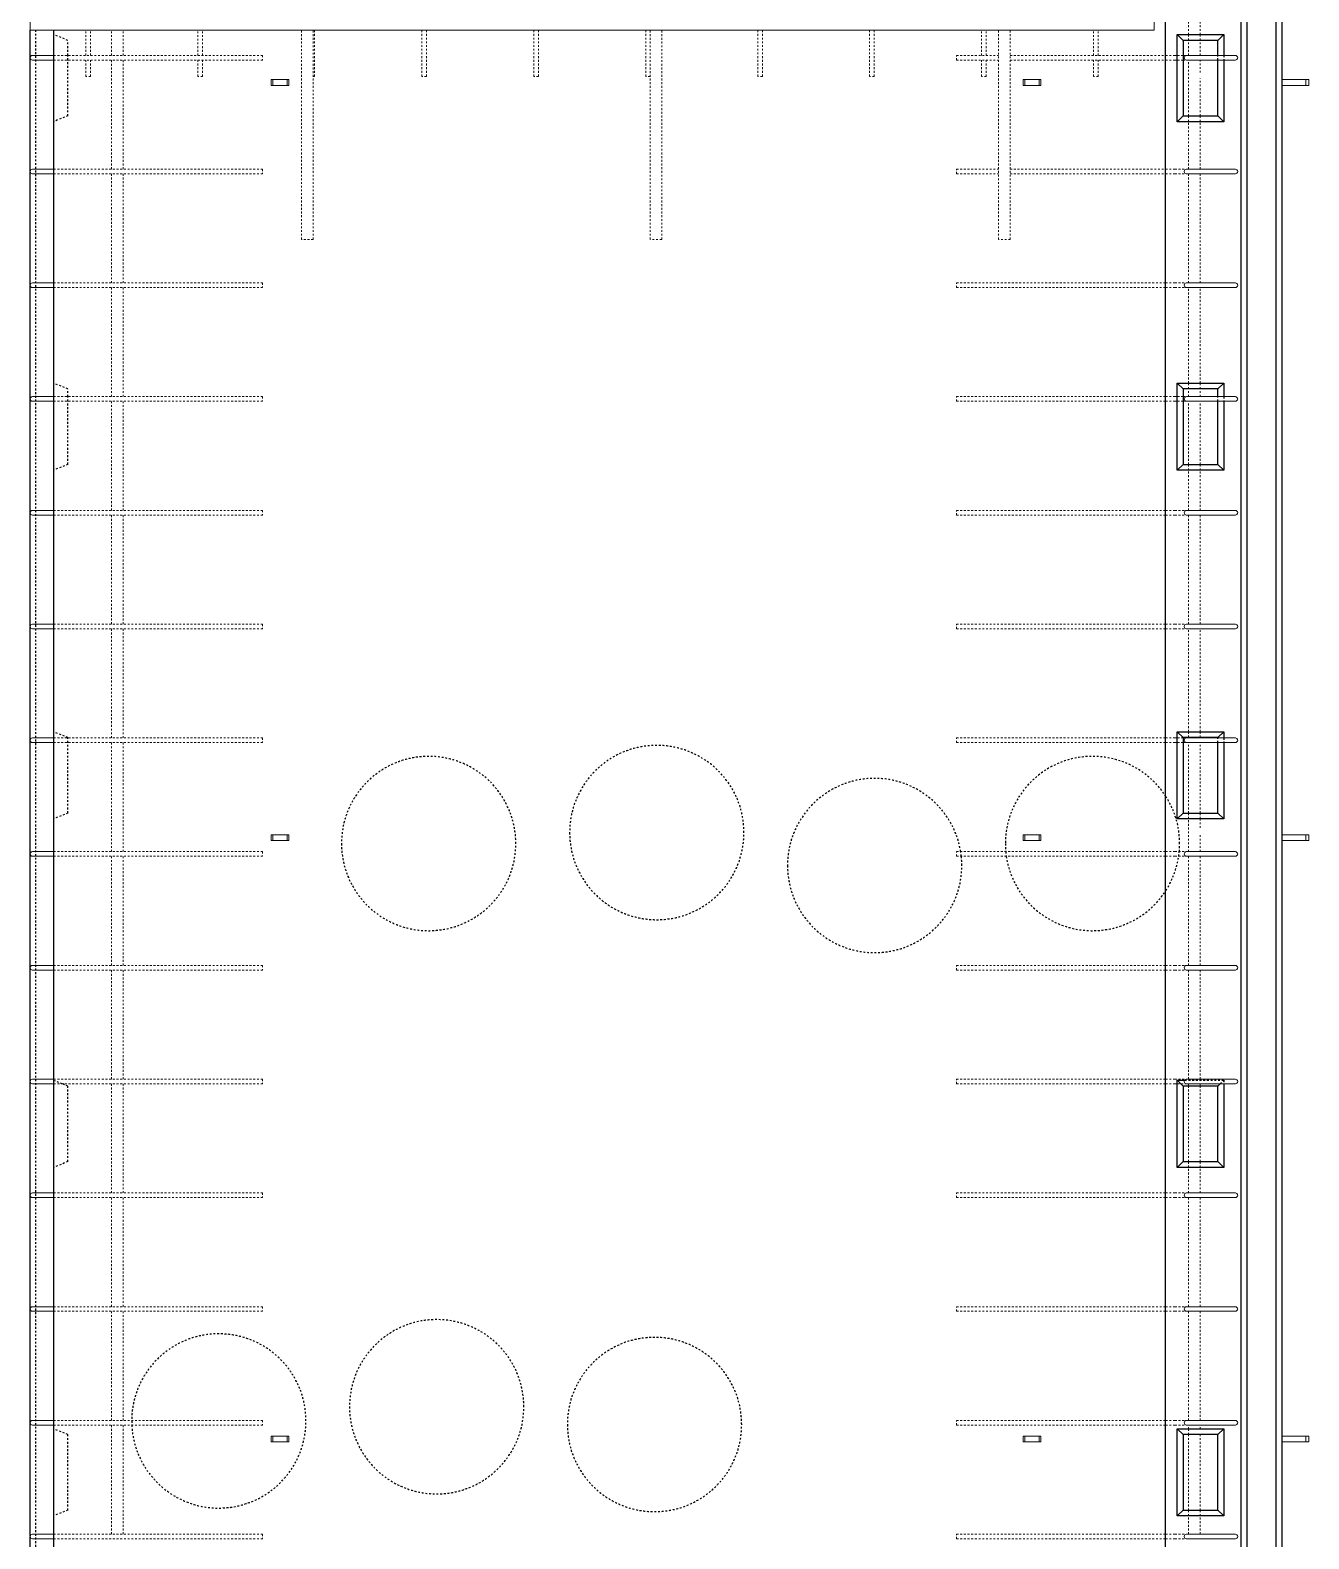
# Model space of a CAD drawing. Header units: millimetres. Extents: x 14477 to 26927, y -2096 to 7670.
# Drawn here: x 18310 to 20511, y 463 to 3060 of the extents above; entities that cross this region are included whole.
import ezdxf

# ---------------------------------------------------------------- set-up
doc = ezdxf.new("R2010")
doc.units = ezdxf.units.MM
doc.linetypes.add('Dash', pattern=[6.36, 3.18, -3.18])
for name, color, linetype, lineweight in [('A-GENM', 13, 'Continuous', 18), ('A-WALL', 113, 'Continuous', 25), ('A-WALL-HDLN', 110, 'Dash', 25), ('S-BEAM', 12, 'Continuous', 18), ('S-RBAR', 171, 'Continuous', 18)]:
    doc.layers.add(name, color=color, linetype=linetype, lineweight=lineweight)

# ---------------------------------------------------------------- blocks, each defined once
blk = doc.blocks.new('M_Rectangular Corbel - M_Rectangular Corbel-1451328-Elevation Front')
at = {"layer": 'S-BEAM'}
for p, q in [((18310.1, 3060), (18310.1, 3310)), ((18310.1, 3310), (20244.6, 3310)), ((20244.6, 3310), (20244.6, 3060)), ((20244.6, 3060), (18310.1, 3060))]:
    blk.add_line(p, q, dxfattribs=at)
blk = doc.blocks.new('RR spread anchor face based - RR-SA-2_5-200-1726821-Elevation Front')
at = {"layer": 'A-GENM'}
for p, q in [((18725.1, -660), (18727.6, -660)), ((18725.1, -670), (18725.1, -660)), ((18727.6, -670), (18725.1, -670)), ((18727.6, -660), (18752.6, -660)), ((18727.6, -660), (18727.6, -670)), ((18752.6, -670), (18727.6, -670)), ((18752.6, -660), (18755.1, -660)), ((18752.6, -660), (18752.6, -670)), ((18755.1, -670), (18752.6, -670)), ((18755.1, -660), (18755.1, -670))]:
    blk.add_line(p, q, dxfattribs=at)
blk = doc.blocks.new('RR spread anchor face based - RR-SA-3_0-200-1726827-Elevation Front')
at = {"layer": 'A-GENM'}
for p, q in [((20464.6, -660), (20506.1, -660)), ((20506.1, -670), (20464.6, -670)), ((20506.1, -660), (20511.1, -660)), ((20506.1, -670), (20506.1, -660)), ((20511.1, -670), (20506.1, -670)), ((20511.1, -660), (20511.1, -670))]:
    blk.add_line(p, q, dxfattribs=at)

msp = doc.modelspace()

# ---------------------------------------------------------------- linework, layer by layer
at = {"layer": 'A-WALL'}
for p, q in [((20264.6, -1395), (20264.6, 3700)), ((20394.6, -1395), (20394.6, 3700)), ((20404.6, 3700), (20404.6, -1395)), ((20454.6, -1395), (20454.6, 3700)), ((20464.6, 3700), (20464.6, -1395)), ((18310.1, 3013), (18310.1, 3060)), ((18350.1, 3060), (18350.1, -1395)), ((20284.6, 2902.5), (20284.6, 3052.5)), ((20284.6, 3052.5), (20364.6, 3052.5)), ((20294.6, 3042.5), (20284.6, 3052.5)), ((20294.6, 3042.5), (20294.6, 2912.5)), ((20354.6, 3042.5), (20294.6, 3042.5)), ((20354.6, 3042.5), (20364.6, 3052.5)), ((20354.6, 3016.6), (20354.6, 3042.5)), ((20364.6, 3052.5), (20364.6, 3016.6)), ((18310.1, 2817.2), (18310.1, 3012.2)), ((20354.6, 2912.5), (20354.6, 3008.6)), ((20364.6, 3008.6), (20364.6, 2902.5)), ((20284.6, 2902.5), (20294.6, 2912.5)), ((20294.6, 2912.5), (20354.6, 2912.5)), ((20354.6, 2912.5), (20364.6, 2902.5)), ((20364.6, 2902.5), (20284.6, 2902.5)), ((18310.1, 2621.4), (18310.1, 2816.4)), ((18310.1, 2425.6), (18310.1, 2620.6)), ((20284.6, 2302.5), (20284.6, 2452.5)), ((20284.6, 2452.5), (20364.6, 2452.5)), ((20294.6, 2442.5), (20284.6, 2452.5)), ((20294.6, 2442.5), (20294.6, 2312.5)), ((20354.6, 2442.5), (20294.6, 2442.5)), ((20354.6, 2442.5), (20364.6, 2452.5)), ((20354.6, 2429.2), (20354.6, 2442.5)), ((20364.6, 2452.5), (20364.6, 2429.2)), ((18310.1, 2229.8), (18310.1, 2424.8)), ((20354.6, 2312.5), (20354.6, 2421.2)), ((20364.6, 2421.2), (20364.6, 2302.5)), ((20284.6, 2302.5), (20294.6, 2312.5)), ((20294.6, 2312.5), (20354.6, 2312.5)), ((20354.6, 2312.5), (20364.6, 2302.5)), ((20364.6, 2302.5), (20284.6, 2302.5)), ((18310.1, 2034), (18310.1, 2229)), ((18310.1, 1838.2), (18310.1, 2033.2)), ((20284.6, 1702.5), (20284.6, 1852.5)), ((20284.6, 1852.5), (20364.6, 1852.5)), ((20294.6, 1842.5), (20284.6, 1852.5)), ((20354.6, 1842.5), (20364.6, 1852.5)), ((20364.6, 1852.5), (20364.6, 1841.8)), ((18310.1, 1642.4), (18310.1, 1837.4)), ((20294.6, 1842.5), (20294.6, 1712.5)), ((20354.6, 1842.5), (20294.6, 1842.5)), ((20354.6, 1841.8), (20354.6, 1842.5)), ((20354.6, 1712.5), (20354.6, 1833.8)), ((20364.6, 1833.8), (20364.6, 1702.5)), ((20284.6, 1702.5), (20294.6, 1712.5)), ((20364.6, 1702.5), (20284.6, 1702.5)), ((20294.6, 1712.5), (20354.6, 1712.5)), ((20354.6, 1712.5), (20364.6, 1702.5)), ((18310.1, 1446.6), (18310.1, 1641.6)), ((18310.1, 1250.8), (18310.1, 1445.8)), ((18310.1, 1055), (18310.1, 1250)), ((20284.6, 1102.5), (20284.6, 1252.5)), ((20284.6, 1252.5), (20297.1, 1252.5)), ((20294.6, 1242.5), (20284.6, 1252.5)), ((20297.2, 1252.5), (20297.5, 1252.5)), ((20294.6, 1242.5), (20294.6, 1112.5)), ((20354.6, 1242.5), (20294.6, 1242.5)), ((20354.6, 1242.5), (20358.5, 1246.4)), ((20354.6, 1112.5), (20354.6, 1242.5)), ((20364.6, 1246.4), (20364.6, 1102.5)), ((20284.6, 1102.5), (20294.6, 1112.5)), ((20364.6, 1102.5), (20284.6, 1102.5)), ((20294.6, 1112.5), (20354.6, 1112.5)), ((20354.6, 1112.5), (20364.6, 1102.5)), ((18310.1, 859.2), (18310.1, 1054.2)), ((18310.1, 663.4), (18310.1, 858.4)), ((18310.1, 467.6), (18310.1, 662.6)), ((20284.6, 502.5), (20284.6, 652.5)), ((20284.6, 652.5), (20364.6, 652.5)), ((20294.6, 642.5), (20284.6, 652.5)), ((20354.6, 642.5), (20364.6, 652.5)), ((20364.6, 652.5), (20364.6, 502.5)), ((20294.6, 642.5), (20294.6, 512.5)), ((20354.6, 642.5), (20294.6, 642.5)), ((20354.6, 512.5), (20354.6, 642.5)), ((20284.6, 502.5), (20294.6, 512.5)), ((20364.6, 502.5), (20284.6, 502.5)), ((20294.6, 512.5), (20354.6, 512.5)), ((20354.6, 512.5), (20364.6, 502.5)), ((18310.1, 271.8), (18310.1, 466.8))]:
    msp.add_line(p, q, dxfattribs=at)
at = {"layer": 'A-WALL-HDLN'}
for p, q in [((18320.1, -1395), (18320.1, 3060)), ((18375.1, 3042.5), (18350.1, 3052.5)), ((18375.1, 3016.6), (18375.1, 3042.5)), ((18375.1, 3008.6), (18375.1, 3016.6)), ((20354.6, 3008.6), (20354.6, 3016.6)), ((20364.6, 3016.6), (20364.6, 3008.6)), ((18375.1, 2912.5), (18375.1, 3008.6)), ((18375.1, 2912.5), (18350.1, 2902.5)), ((18375.1, 2442.5), (18350.1, 2452.5)), ((18375.1, 2429.2), (18375.1, 2442.5)), ((18375.1, 2421.2), (18375.1, 2429.2)), ((18375.1, 2312.5), (18375.1, 2421.2)), ((20354.6, 2421.2), (20354.6, 2429.2)), ((20364.6, 2429.2), (20364.6, 2421.2)), ((18375.1, 2312.5), (18350.1, 2302.5)), ((18375.1, 1842.5), (18350.1, 1852.5)), ((18375.1, 1841.8), (18375.1, 1842.5)), ((18375.1, 1833.8), (18375.1, 1841.8)), ((18375.1, 1712.5), (18375.1, 1833.8)), ((20354.6, 1833.8), (20354.6, 1841.8)), ((20364.6, 1841.8), (20364.6, 1833.8)), ((18375.1, 1712.5), (18350.1, 1702.5)), ((18365.2, 1246.4), (18350.1, 1252.5)), ((20297.6, 1252.5), (20364.6, 1252.5)), ((20358.5, 1246.4), (20364.6, 1252.5)), ((20364.6, 1252.5), (20364.6, 1246.4)), ((18375.1, 1242.5), (18365.5, 1246.4)), ((18375.1, 1112.5), (18375.1, 1242.5)), ((18375.1, 1112.5), (18350.1, 1102.5)), ((18375.1, 642.5), (18350.1, 652.5)), ((18375.1, 512.5), (18375.1, 642.5)), ((18375.1, 512.5), (18350.1, 502.5))]:
    msp.add_line(p, q, dxfattribs=at)
for centre, start, end in [((19388.7, 1678.9), 0, 180), ((18996, 1660), 0, 180), ((20138.7, 1660), 32.5614, 180), ((19763.7, 1622.2), 9.2138, 180), ((20138.7, 1660), 0, 32.499), ((19388.7, 1678.9), 180, 0), ((18996, 1660), 180, 0), ((19763.7, 1622.2), 6.1229, 9.1755), ((19763.7, 1622.2), 0, 6.0845), ((20138.7, 1660), 180, 185.3814), ((20138.7, 1660), 185.4197, 188.4724), ((20138.7, 1660), 188.5107, 327.4386), ((20138.7, 1660), 327.501, 351.4893), ((20138.7, 1660), 351.5276, 354.5803), ((20138.7, 1660), 354.6186, 0), ((19763.7, 1622.2), 180, 0), ((19009.8, 690.5), 0, 180), ((18634.8, 666.1), 0, 179.6301), ((19384.8, 660), 0, 180), ((19009.8, 690.5), 180, 0), ((18634.8, 666.1), 179.6685, 180), ((18634.8, 666.1), 180, 182.7211), ((18634.8, 666.1), 182.7594, 0), ((19384.8, 660), 180, 0)]:
    msp.add_arc(centre, 150, start, end, dxfattribs=at)
at = {"layer": 'S-RBAR', "linetype": 'Dash'}
for p, q in [((20304.2, 3052.5), (20304.2, 3204.4)), ((20324.2, 3052.5), (20324.2, 3204.4)), ((18406.1, 3016.6), (18406.1, 3060)), ((18414.1, 3016.6), (18414.1, 3060)), ((18450.1, 3016.6), (18450.1, 3060)), ((18470.1, 3016.6), (18470.1, 3060)), ((18598.8, 3016.6), (18598.8, 3060)), ((18606.8, 3016.6), (18606.8, 3060)), ((18777.1, 2700), (18777.1, 3060)), ((18797.1, 2700), (18797.1, 3060)), ((18799.5, 2980.3), (18799.5, 3060)), ((18984.2, 2980.3), (18984.2, 3060)), ((18992.2, 2980.3), (18992.2, 3060)), ((19177, 2980.3), (19177, 3060)), ((19185, 2980.3), (19185, 3060)), ((19369.7, 2980.3), (19369.7, 3060)), ((19377.1, 2700), (19377.1, 3060)), ((19397.1, 2700), (19397.1, 3060)), ((19562.4, 2980.3), (19562.4, 3060)), ((19570.4, 2980.3), (19570.4, 3060)), ((19755.1, 2980.3), (19755.1, 3060)), ((19763.1, 2980.3), (19763.1, 3060)), ((19947.8, 3016.6), (19947.8, 3060)), ((19955.8, 3016.6), (19955.8, 3060)), ((19977.1, 2700), (19977.1, 3060)), ((19997.1, 2700), (19997.1, 3060)), ((20140.6, 3016.6), (20140.6, 3060)), ((20148.6, 3016.6), (20148.6, 3060)), ((20304.2, 3042.5), (20304.2, 3052.5)), ((20304.2, 3016.6), (20304.2, 3042.5)), ((20324.2, 3042.5), (20324.2, 3052.5)), ((20324.2, 3016.6), (20324.2, 3042.5)), ((18710.1, 3016.6), (18350.1, 3016.6)), ((18710.1, 3016.6), (18710.1, 3008.6)), ((19904.6, 3016.6), (19977.1, 3016.6)), ((19904.6, 3008.6), (19904.6, 3016.6)), ((19997.1, 3016.6), (20264.5, 3016.6)), ((20264.6, 3016.6), (20280.6, 3016.6)), ((20280.6, 3016.6), (20284.9, 3016.6)), ((20285, 3016.6), (20294.6, 3016.6)), ((20294.6, 3016.6), (20300.5, 3016.6)), ((18710.1, 3008.6), (18350.1, 3008.6)), ((18406.1, 2980.3), (18406.1, 3008.6)), ((18414.1, 2980.3), (18414.1, 3008.6)), ((18450.1, 2820.8), (18450.1, 3008.6)), ((18470.1, 2820.8), (18470.1, 3008.6)), ((18598.8, 2980.3), (18598.8, 3008.6)), ((18606.8, 2980.3), (18606.8, 3008.6)), ((19904.6, 3008.6), (19977.1, 3008.6)), ((19947.8, 2980.3), (19947.8, 3008.6)), ((19955.8, 2980.3), (19955.8, 3008.6)), ((19997.1, 3008.6), (20264.5, 3008.6)), ((20140.6, 2980.3), (20140.6, 3008.6)), ((20148.6, 2980.3), (20148.6, 3008.6)), ((20264.6, 3008.6), (20280.6, 3008.6)), ((20280.6, 3008.6), (20284.9, 3008.6)), ((20285, 3008.6), (20294.6, 3008.6)), ((20294.6, 3008.6), (20300.5, 3008.6)), ((20304.2, 2912.5), (20304.2, 3008.6)), ((20324.2, 2986.9), (20324.2, 3008.6)), ((18414.1, 2980.3), (18406.1, 2980.3)), ((18606.8, 2980.3), (18598.8, 2980.3)), ((18799.5, 2980.3), (18797.1, 2980.3)), ((18992.2, 2980.3), (18984.2, 2980.3)), ((19185, 2980.3), (19177, 2980.3)), ((19377.1, 2980.3), (19369.7, 2980.3)), ((19570.4, 2980.3), (19562.4, 2980.3)), ((19763.1, 2980.3), (19755.1, 2980.3)), ((19955.8, 2980.3), (19947.8, 2980.3)), ((20148.6, 2980.3), (20140.6, 2980.3)), ((20324.2, 2912.5), (20324.2, 2976.9)), ((20304.2, 2902.5), (20304.2, 2912.5)), ((20324.2, 2902.5), (20324.2, 2912.5)), ((20304.2, 2820.8), (20304.2, 2902.5)), ((20324.2, 2820.8), (20324.2, 2902.5)), ((18710.1, 2820.8), (18350.1, 2820.8)), ((18710.1, 2812.8), (18350.1, 2812.8)), ((18450.1, 2625), (18450.1, 2812.8)), ((18470.1, 2625), (18470.1, 2812.8)), ((18710.1, 2820.8), (18710.1, 2812.8)), ((19904.6, 2820.8), (19977.1, 2820.8)), ((19904.6, 2812.8), (19904.6, 2820.8)), ((19904.6, 2812.8), (19977.1, 2812.8)), ((19997.1, 2820.8), (20264.5, 2820.8)), ((19997.1, 2812.8), (20264.5, 2812.8)), ((20264.6, 2820.8), (20280.6, 2820.8)), ((20264.6, 2812.8), (20280.6, 2812.8)), ((20280.6, 2820.8), (20300.5, 2820.8)), ((20280.6, 2812.8), (20300.5, 2812.8)), ((20304.2, 2625), (20304.2, 2812.8)), ((20324.2, 2625), (20324.2, 2812.8)), ((18797.1, 2700), (18777.1, 2700)), ((19397.1, 2700), (19377.1, 2700)), ((19997.1, 2700), (19977.1, 2700)), ((18710.1, 2625), (18350.1, 2625)), ((18710.1, 2625), (18710.1, 2617)), ((19904.6, 2625), (20264.5, 2625)), ((19904.6, 2617), (19904.6, 2625)), ((20264.6, 2625), (20280.6, 2625)), ((20280.6, 2625), (20300.5, 2625)), ((18710.1, 2617), (18350.1, 2617)), ((18450.1, 2429.2), (18450.1, 2617)), ((18470.1, 2429.2), (18470.1, 2617)), ((19904.6, 2617), (20264.5, 2617)), ((20264.6, 2617), (20280.6, 2617)), ((20280.6, 2617), (20300.5, 2617)), ((20304.2, 2452.5), (20304.2, 2617)), ((20324.2, 2452.5), (20324.2, 2617)), ((20304.2, 2442.5), (20304.2, 2452.5)), ((20304.2, 2429.2), (20304.2, 2442.5)), ((20324.2, 2442.5), (20324.2, 2452.5)), ((20324.2, 2429.2), (20324.2, 2442.5)), ((18710.1, 2429.2), (18350.1, 2429.2)), ((18710.1, 2421.2), (18350.1, 2421.2)), ((18450.1, 2233.4), (18450.1, 2421.2)), ((18470.1, 2233.4), (18470.1, 2421.2)), ((18710.1, 2429.2), (18710.1, 2421.2)), ((19904.6, 2429.2), (20264.5, 2429.2)), ((19904.6, 2421.2), (19904.6, 2429.2)), ((19904.6, 2421.2), (20264.5, 2421.2)), ((20264.6, 2429.2), (20280.6, 2429.2)), ((20264.6, 2421.2), (20280.6, 2421.2)), ((20280.6, 2429.2), (20284.9, 2429.2)), ((20280.6, 2421.2), (20284.9, 2421.2)), ((20285, 2429.2), (20294.6, 2429.2)), ((20285, 2421.2), (20294.6, 2421.2)), ((20294.6, 2429.2), (20300.5, 2429.2)), ((20294.6, 2421.2), (20300.5, 2421.2)), ((20304.2, 2312.5), (20304.2, 2421.2)), ((20324.2, 2312.5), (20324.2, 2421.2)), ((20304.2, 2302.5), (20304.2, 2312.5)), ((20324.2, 2302.5), (20324.2, 2312.5)), ((20304.2, 2233.4), (20304.2, 2302.5)), ((20324.2, 2233.4), (20324.2, 2302.5)), ((18710.1, 2233.4), (18350.1, 2233.4)), ((18710.1, 2233.4), (18710.1, 2225.4)), ((19904.6, 2233.4), (20264.5, 2233.4)), ((19904.6, 2225.4), (19904.6, 2233.4)), ((20264.6, 2233.4), (20280.6, 2233.4)), ((20280.6, 2233.4), (20300.5, 2233.4)), ((18710.1, 2225.4), (18350.1, 2225.4)), ((18450.1, 2037.6), (18450.1, 2225.4)), ((18470.1, 2037.6), (18470.1, 2225.4)), ((19904.6, 2225.4), (20264.5, 2225.4)), ((20264.6, 2225.4), (20280.6, 2225.4)), ((20280.6, 2225.4), (20300.5, 2225.4)), ((20304.2, 2037.6), (20304.2, 2225.4)), ((20324.2, 2037.6), (20324.2, 2225.4)), ((18710.1, 2037.6), (18350.1, 2037.6)), ((18710.1, 2029.6), (18350.1, 2029.6)), ((18450.1, 1841.8), (18450.1, 2029.6)), ((18470.1, 1841.8), (18470.1, 2029.6)), ((18710.1, 2037.6), (18710.1, 2029.6)), ((19904.6, 2037.6), (20264.5, 2037.6)), ((19904.6, 2029.6), (19904.6, 2037.6)), ((19904.6, 2029.6), (20264.5, 2029.6)), ((20264.6, 2037.6), (20280.6, 2037.6)), ((20264.6, 2029.6), (20280.6, 2029.6)), ((20280.6, 2037.6), (20300.5, 2037.6)), ((20280.6, 2029.6), (20300.5, 2029.6)), ((20304.2, 1852.5), (20304.2, 2029.6)), ((20324.2, 1852.5), (20324.2, 2029.6)), ((20304.2, 1842.5), (20304.2, 1852.5)), ((20324.2, 1842.5), (20324.2, 1852.5)), ((18710.1, 1841.8), (18350.1, 1841.8)), ((18710.1, 1833.8), (18350.1, 1833.8)), ((18450.1, 1646), (18450.1, 1833.8)), ((18470.1, 1646), (18470.1, 1833.8)), ((18710.1, 1841.8), (18710.1, 1833.8)), ((19904.6, 1841.8), (20264.5, 1841.8)), ((19904.6, 1833.8), (19904.6, 1841.8)), ((19904.6, 1833.8), (20264.5, 1833.8)), ((20264.6, 1841.8), (20280.6, 1841.8)), ((20264.6, 1833.8), (20280.6, 1833.8)), ((20280.6, 1841.8), (20284.9, 1841.8)), ((20280.6, 1833.8), (20284.9, 1833.8)), ((20285, 1841.8), (20294.6, 1841.8)), ((20285, 1833.8), (20294.6, 1833.8)), ((20294.6, 1841.8), (20300.5, 1841.8)), ((20294.6, 1833.8), (20300.5, 1833.8)), ((20304.2, 1841.8), (20304.2, 1842.5)), ((20304.2, 1712.5), (20304.2, 1833.8)), ((20324.2, 1841.8), (20324.2, 1842.5)), ((20324.2, 1712.5), (20324.2, 1833.8)), ((20304.2, 1702.5), (20304.2, 1712.5)), ((20304.2, 1646), (20304.2, 1702.5)), ((20324.2, 1702.5), (20324.2, 1712.5)), ((20324.2, 1686.9), (20324.2, 1702.5)), ((20324.2, 1646), (20324.2, 1676.9)), ((18710.1, 1646), (18350.1, 1646)), ((18710.1, 1638), (18350.1, 1638)), ((18450.1, 1450.2), (18450.1, 1638)), ((18470.1, 1450.2), (18470.1, 1638)), ((18710.1, 1646), (18710.1, 1638)), ((19904.6, 1646), (20264.5, 1646)), ((19904.6, 1638), (19904.6, 1646)), ((19904.6, 1638), (20264.5, 1638)), ((20264.6, 1646), (20280.6, 1646)), ((20264.6, 1638), (20280.6, 1638)), ((20280.6, 1646), (20300.5, 1646)), ((20280.6, 1638), (20300.5, 1638)), ((20304.2, 1450.2), (20304.2, 1638)), ((20324.2, 1450.2), (20324.2, 1638)), ((18710.1, 1450.2), (18350.1, 1450.2)), ((18710.1, 1442.2), (18350.1, 1442.2)), ((18450.1, 1254.4), (18450.1, 1442.2)), ((18470.1, 1254.4), (18470.1, 1442.2)), ((18710.1, 1450.2), (18710.1, 1442.2)), ((19904.6, 1450.2), (20264.5, 1450.2)), ((19904.6, 1442.2), (19904.6, 1450.2)), ((19904.6, 1442.2), (20264.5, 1442.2)), ((20264.6, 1450.2), (20280.6, 1450.2)), ((20264.6, 1442.2), (20280.6, 1442.2)), ((20280.6, 1450.2), (20300.5, 1450.2)), ((20280.6, 1442.2), (20300.5, 1442.2)), ((20304.2, 1254.4), (20304.2, 1442.2)), ((20324.2, 1254.4), (20324.2, 1442.2)), ((18710.1, 1254.4), (18350.1, 1254.4)), ((18710.1, 1254.4), (18710.1, 1246.4)), ((19904.6, 1254.4), (20264.5, 1254.4)), ((19904.6, 1246.4), (19904.6, 1254.4)), ((20264.6, 1254.4), (20280.6, 1254.4)), ((20280.6, 1254.4), (20300.5, 1254.4)), ((18710.1, 1246.4), (18350.1, 1246.4)), ((18450.1, 1058.6), (18450.1, 1246.4)), ((18470.1, 1058.6), (18470.1, 1246.4)), ((19904.6, 1246.4), (20264.5, 1246.4)), ((20264.6, 1246.4), (20280.6, 1246.4)), ((20280.6, 1246.4), (20284.9, 1246.4)), ((20285, 1246.4), (20300.5, 1246.4)), ((20304.2, 1242.5), (20304.2, 1246.4)), ((20304.2, 1112.5), (20304.2, 1242.5)), ((20324.2, 1242.5), (20324.2, 1246.4)), ((20324.2, 1112.5), (20324.2, 1242.5)), ((20304.2, 1102.5), (20304.2, 1112.5)), ((20304.2, 1058.6), (20304.2, 1102.5)), ((20324.2, 1102.5), (20324.2, 1112.5)), ((20324.2, 1058.6), (20324.2, 1102.5)), ((18710.1, 1058.6), (18350.1, 1058.6)), ((18710.1, 1050.6), (18350.1, 1050.6)), ((18450.1, 862.8), (18450.1, 1050.6)), ((18470.1, 862.8), (18470.1, 1050.6)), ((18710.1, 1058.6), (18710.1, 1050.6)), ((19904.6, 1058.6), (20264.5, 1058.6)), ((19904.6, 1050.6), (19904.6, 1058.6)), ((19904.6, 1050.6), (20264.5, 1050.6)), ((20264.6, 1058.6), (20280.6, 1058.6)), ((20264.6, 1050.6), (20280.6, 1050.6)), ((20280.6, 1058.6), (20300.5, 1058.6)), ((20280.6, 1050.6), (20300.5, 1050.6)), ((20304.2, 862.8), (20304.2, 1050.6)), ((20324.2, 862.8), (20324.2, 1050.6)), ((18710.1, 862.8), (18350.1, 862.8)), ((18710.1, 862.8), (18710.1, 854.8)), ((19904.6, 862.8), (20264.5, 862.8)), ((19904.6, 854.8), (19904.6, 862.8)), ((20264.6, 862.8), (20280.6, 862.8)), ((20280.6, 862.8), (20300.5, 862.8)), ((18710.1, 854.8), (18350.1, 854.8)), ((18450.1, 667), (18450.1, 854.8)), ((18470.1, 667), (18470.1, 854.8)), ((19904.6, 854.8), (20264.5, 854.8)), ((20264.6, 854.8), (20280.6, 854.8)), ((20280.6, 854.8), (20300.5, 854.8)), ((20304.2, 667), (20304.2, 854.8)), ((20324.2, 667), (20324.2, 854.8)), ((18710.1, 667), (18350.1, 667)), ((18710.1, 659), (18350.1, 659)), ((18450.1, 471.2), (18450.1, 659)), ((18470.1, 471.2), (18470.1, 659)), ((18710.1, 667), (18710.1, 659)), ((19904.6, 667), (20264.5, 667)), ((19904.6, 659), (19904.6, 667)), ((19904.6, 659), (20264.5, 659)), ((20264.6, 667), (20280.6, 667)), ((20264.6, 659), (20280.6, 659)), ((20280.6, 667), (20300.5, 667)), ((20280.6, 659), (20300.5, 659)), ((20304.2, 652.5), (20304.2, 659)), ((20304.2, 642.5), (20304.2, 652.5)), ((20324.2, 652.5), (20324.2, 659)), ((20324.2, 651.9), (20324.2, 652.5)), ((20304.2, 512.5), (20304.2, 642.5)), ((20324.2, 512.5), (20324.2, 641.9)), ((20304.2, 502.5), (20304.2, 512.5)), ((20304.2, 471.2), (20304.2, 502.5)), ((20324.2, 502.5), (20324.2, 512.5)), ((20324.2, 471.2), (20324.2, 502.5)), ((18710.1, 471.2), (18350.1, 471.2)), ((18710.1, 471.2), (18710.1, 463.2)), ((19904.6, 471.2), (20264.5, 471.2)), ((19904.6, 463.2), (19904.6, 471.2)), ((20264.6, 471.2), (20280.6, 471.2)), ((20280.6, 471.2), (20300.5, 471.2)), ((18710.1, 463.2), (18350.1, 463.2)), ((19904.6, 463.2), (20264.5, 463.2)), ((20264.6, 463.2), (20280.6, 463.2)), ((20280.6, 463.2), (20300.5, 463.2))]:
    msp.add_line(p, q, dxfattribs=at)
at = {"layer": 'S-RBAR'}
for p, q in [((18314.1, 3016.6), (18334.1, 3016.6)), ((18350.1, 3016.6), (18334.1, 3016.6)), ((20320.6, 3016.6), (20300.6, 3016.6)), ((20320.6, 3016.6), (20364.6, 3016.6)), ((20384.6, 3016.6), (20364.6, 3016.6)), ((18314.1, 3008.6), (18334.1, 3008.6)), ((18350.1, 3008.6), (18334.1, 3008.6)), ((20320.6, 3008.6), (20300.6, 3008.6)), ((20320.6, 3008.6), (20364.6, 3008.6)), ((20384.6, 3008.6), (20364.6, 3008.6)), ((18314.1, 2820.8), (18334.1, 2820.8)), ((18314.1, 2812.8), (18334.1, 2812.8)), ((18350.1, 2820.8), (18334.1, 2820.8)), ((18350.1, 2812.8), (18334.1, 2812.8)), ((20320.6, 2820.8), (20300.6, 2820.8)), ((20320.6, 2812.8), (20300.6, 2812.8)), ((20320.6, 2820.8), (20364.6, 2820.8)), ((20320.6, 2812.8), (20364.6, 2812.8)), ((20384.6, 2820.8), (20364.6, 2820.8)), ((20384.6, 2812.8), (20364.6, 2812.8)), ((18314.1, 2625), (18334.1, 2625)), ((18350.1, 2625), (18334.1, 2625)), ((20320.6, 2625), (20300.6, 2625)), ((20320.6, 2625), (20364.6, 2625)), ((20384.6, 2625), (20364.6, 2625)), ((18314.1, 2617), (18334.1, 2617)), ((18350.1, 2617), (18334.1, 2617)), ((20320.6, 2617), (20300.6, 2617)), ((20320.6, 2617), (20364.6, 2617)), ((20384.6, 2617), (20364.6, 2617)), ((18314.1, 2429.2), (18334.1, 2429.2)), ((18314.1, 2421.2), (18334.1, 2421.2)), ((18350.1, 2429.2), (18334.1, 2429.2)), ((18350.1, 2421.2), (18334.1, 2421.2)), ((20320.6, 2429.2), (20300.6, 2429.2)), ((20320.6, 2421.2), (20300.6, 2421.2)), ((20320.6, 2429.2), (20364.6, 2429.2)), ((20320.6, 2421.2), (20364.6, 2421.2)), ((20384.6, 2429.2), (20364.6, 2429.2)), ((20384.6, 2421.2), (20364.6, 2421.2)), ((18314.1, 2233.4), (18334.1, 2233.4)), ((18350.1, 2233.4), (18334.1, 2233.4)), ((20320.6, 2233.4), (20300.6, 2233.4)), ((20320.6, 2233.4), (20364.6, 2233.4)), ((20384.6, 2233.4), (20364.6, 2233.4)), ((18314.1, 2225.4), (18334.1, 2225.4)), ((18350.1, 2225.4), (18334.1, 2225.4)), ((20320.6, 2225.4), (20300.6, 2225.4)), ((20320.6, 2225.4), (20364.6, 2225.4)), ((20384.6, 2225.4), (20364.6, 2225.4)), ((18314.1, 2037.6), (18334.1, 2037.6)), ((18314.1, 2029.6), (18334.1, 2029.6)), ((18350.1, 2037.6), (18334.1, 2037.6)), ((18350.1, 2029.6), (18334.1, 2029.6)), ((20320.6, 2037.6), (20300.6, 2037.6)), ((20320.6, 2029.6), (20300.6, 2029.6)), ((20320.6, 2037.6), (20364.6, 2037.6)), ((20320.6, 2029.6), (20364.6, 2029.6)), ((20384.6, 2037.6), (20364.6, 2037.6)), ((20384.6, 2029.6), (20364.6, 2029.6)), ((18314.1, 1841.8), (18334.1, 1841.8)), ((18314.1, 1833.8), (18334.1, 1833.8)), ((18350.1, 1841.8), (18334.1, 1841.8)), ((18350.1, 1833.8), (18334.1, 1833.8)), ((20320.6, 1841.8), (20300.6, 1841.8)), ((20320.6, 1833.8), (20300.6, 1833.8)), ((20320.6, 1841.8), (20364.6, 1841.8)), ((20320.6, 1833.8), (20364.6, 1833.8)), ((20384.6, 1841.8), (20364.6, 1841.8)), ((20384.6, 1833.8), (20364.6, 1833.8)), ((18314.1, 1646), (18334.1, 1646)), ((18314.1, 1638), (18334.1, 1638)), ((18350.1, 1646), (18334.1, 1646)), ((18350.1, 1638), (18334.1, 1638)), ((20320.6, 1646), (20300.6, 1646)), ((20320.6, 1638), (20300.6, 1638)), ((20320.6, 1646), (20364.6, 1646)), ((20320.6, 1638), (20364.6, 1638)), ((20384.6, 1646), (20364.6, 1646)), ((20384.6, 1638), (20364.6, 1638)), ((18314.1, 1450.2), (18334.1, 1450.2)), ((18314.1, 1442.2), (18334.1, 1442.2)), ((18350.1, 1450.2), (18334.1, 1450.2)), ((18350.1, 1442.2), (18334.1, 1442.2)), ((20320.6, 1450.2), (20300.6, 1450.2)), ((20320.6, 1442.2), (20300.6, 1442.2)), ((20320.6, 1450.2), (20364.6, 1450.2)), ((20320.6, 1442.2), (20364.6, 1442.2)), ((20384.6, 1450.2), (20364.6, 1450.2)), ((20384.6, 1442.2), (20364.6, 1442.2)), ((18314.1, 1254.4), (18334.1, 1254.4)), ((18350.1, 1254.4), (18334.1, 1254.4)), ((20320.6, 1254.4), (20300.6, 1254.4)), ((20320.6, 1254.4), (20364.6, 1254.4)), ((20384.6, 1254.4), (20364.6, 1254.4)), ((18314.1, 1246.4), (18334.1, 1246.4)), ((18350.1, 1246.4), (18334.1, 1246.4)), ((20320.6, 1246.4), (20300.6, 1246.4)), ((20320.6, 1246.4), (20364.6, 1246.4)), ((20384.6, 1246.4), (20364.6, 1246.4)), ((18314.1, 1058.6), (18334.1, 1058.6)), ((18314.1, 1050.6), (18334.1, 1050.6)), ((18350.1, 1058.6), (18334.1, 1058.6)), ((18350.1, 1050.6), (18334.1, 1050.6)), ((20320.6, 1058.6), (20300.6, 1058.6)), ((20320.6, 1050.6), (20300.6, 1050.6)), ((20320.6, 1058.6), (20364.6, 1058.6)), ((20320.6, 1050.6), (20364.6, 1050.6)), ((20384.6, 1058.6), (20364.6, 1058.6)), ((20384.6, 1050.6), (20364.6, 1050.6)), ((18314.1, 862.8), (18334.1, 862.8)), ((18350.1, 862.8), (18334.1, 862.8)), ((20320.6, 862.8), (20300.6, 862.8)), ((20320.6, 862.8), (20364.6, 862.8)), ((20384.6, 862.8), (20364.6, 862.8)), ((18314.1, 854.8), (18334.1, 854.8)), ((18350.1, 854.8), (18334.1, 854.8)), ((20320.6, 854.8), (20300.6, 854.8)), ((20320.6, 854.8), (20364.6, 854.8)), ((20384.6, 854.8), (20364.6, 854.8)), ((18314.1, 667), (18334.1, 667)), ((18314.1, 659), (18334.1, 659)), ((18350.1, 667), (18334.1, 667)), ((18350.1, 659), (18334.1, 659)), ((20320.6, 667), (20300.6, 667)), ((20320.6, 659), (20300.6, 659)), ((20320.6, 667), (20364.6, 667)), ((20320.6, 659), (20364.6, 659)), ((20384.6, 667), (20364.6, 667)), ((20384.6, 659), (20364.6, 659)), ((18314.1, 471.2), (18334.1, 471.2)), ((18350.1, 471.2), (18334.1, 471.2)), ((20320.6, 471.2), (20300.6, 471.2)), ((20320.6, 471.2), (20364.6, 471.2)), ((20384.6, 471.2), (20364.6, 471.2)), ((18314.1, 463.2), (18334.1, 463.2)), ((18350.1, 463.2), (18334.1, 463.2)), ((20320.6, 463.2), (20300.6, 463.2)), ((20320.6, 463.2), (20364.6, 463.2)), ((20384.6, 463.2), (20364.6, 463.2))]:
    msp.add_line(p, q, dxfattribs=at)
for centre, start, end in [((18314.1, 3012.6), 90, 270), ((20300.6, 3012.6), 90, 270), ((20384.6, 3012.6), 270, 90), ((18314.1, 2816.8), 90, 270), ((20300.6, 2816.8), 90, 270), ((20384.6, 2816.8), 270, 90), ((18314.1, 2621), 90, 270), ((20300.6, 2621), 90, 270), ((20384.6, 2621), 270, 90), ((18314.1, 2425.2), 90, 270), ((20300.6, 2425.2), 90, 270), ((20384.6, 2425.2), 270, 90), ((18314.1, 2229.4), 90, 270), ((20300.6, 2229.4), 90, 270), ((20384.6, 2229.4), 270, 90), ((18314.1, 2033.6), 90, 270), ((20300.6, 2033.6), 90, 270), ((20384.6, 2033.6), 270, 90), ((18314.1, 1837.8), 90, 270), ((20300.6, 1837.8), 90, 270), ((20384.6, 1837.8), 270, 90), ((18314.1, 1642), 90, 270), ((20300.6, 1642), 90, 270), ((20384.6, 1642), 270, 90), ((18314.1, 1446.2), 90, 270), ((20300.6, 1446.2), 90, 270), ((20384.6, 1446.2), 270, 90), ((18314.1, 1250.4), 90, 270), ((20300.6, 1250.4), 90, 270), ((20384.6, 1250.4), 270, 90), ((18314.1, 1054.6), 90, 270), ((20300.6, 1054.6), 90, 270), ((20384.6, 1054.6), 270, 90), ((18314.1, 858.8), 90, 270), ((20300.6, 858.8), 90, 270), ((20384.6, 858.8), 270, 90), ((18314.1, 663), 90, 270), ((20300.6, 663), 90, 270), ((20384.6, 663), 270, 90), ((18314.1, 467.2), 90, 270), ((20300.6, 467.2), 90, 270), ((20384.6, 467.2), 270, 90)]:
    msp.add_arc(centre, 4, start, end, dxfattribs=at)

# ---------------------------------------------------------------- block references
at = {"layer": 'A-GENM'}
for name, p in [('RR spread anchor face based - RR-SA-2_5-200-1726821-Elevation Front', (0, 3635)), ('RR spread anchor face based - RR-SA-2_5-200-1726821-Elevation Front', (1294.5, 3635)), ('RR spread anchor face based - RR-SA-3_0-200-1726827-Elevation Front', (0, 3635)), ('RR spread anchor face based - RR-SA-2_5-200-1726821-Elevation Front', (0, 2335)), ('RR spread anchor face based - RR-SA-2_5-200-1726821-Elevation Front', (1294.5, 2335)), ('RR spread anchor face based - RR-SA-3_0-200-1726827-Elevation Front', (0, 2335)), ('RR spread anchor face based - RR-SA-2_5-200-1726821-Elevation Front', (0, 1300)), ('RR spread anchor face based - RR-SA-2_5-200-1726821-Elevation Front', (1294.5, 1300)), ('RR spread anchor face based - RR-SA-3_0-200-1726827-Elevation Front', (0, 1300))]:
    msp.add_blockref(name, p, dxfattribs=at)
at = {"layer": 'S-BEAM'}
msp.add_blockref('M_Rectangular Corbel - M_Rectangular Corbel-1451328-Elevation Front', (0, 0), dxfattribs=at)

doc.saveas('drawing.dxf')
